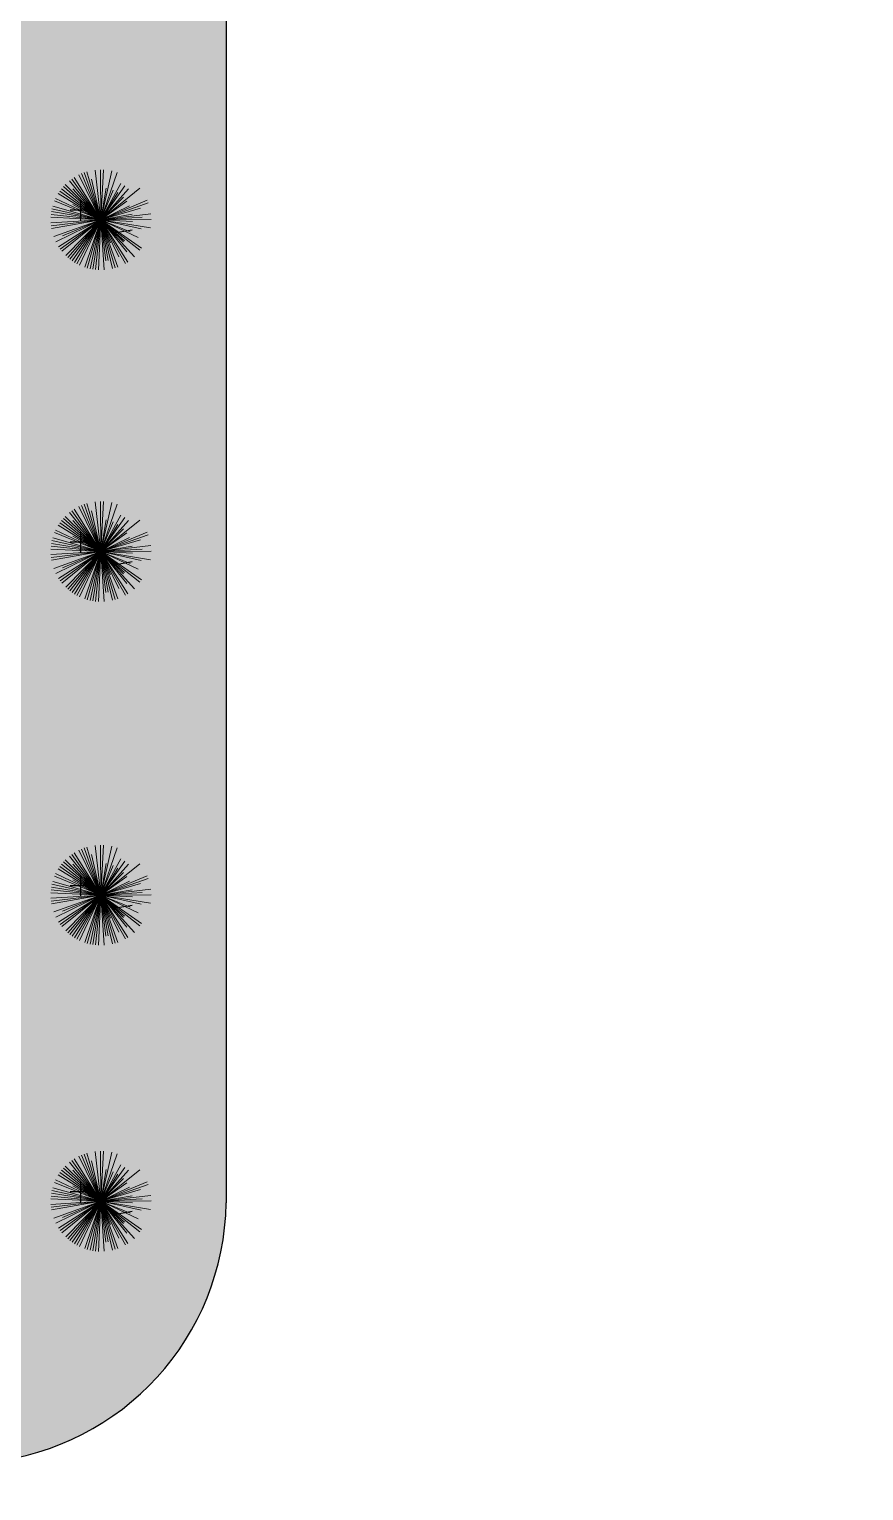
# Model space of a CAD drawing. Header units: millimetres. Extents: x -1544140 to 7445918, y -1294905 to 2019878.
# Drawn here: x 2051465 to 2052443, y 26564 to 28277 of the extents above; entities that cross this region are included whole.
import ezdxf

# ---------------------------------------------------------------- set-up
doc = ezdxf.new("R2010")
doc.units = ezdxf.units.MM
doc.header["$MEASUREMENT"] = 0
doc.layers.add('marc det', color=74, linetype='Continuous', lineweight=18)
picture_1 = doc.add_image_def('image5.png', size_in_pixel=(1482, 826))

msp = doc.modelspace()

# ---------------------------------------------------------------- hatches: boundary and pattern name
at = {"true_color": 0x8dc133, "transparency": 33554687}
h = msp.add_hatch(color=65, dxfattribs=at)
h.dxf.hatch_style = 1
h.paths.add_polyline_path([(2051695.9, 26910.2, -0.388077), (2051418.7, 26598), (2048355.9, 26598, -0.416277), (2047787.9, 27008.6), (2047787.9, 28978.7, -0.394381), (2048149.8, 29609), (2051192.1, 29609, -0.352206), (2051695.9, 29213.3)])
h.paths.add_polyline_path([(2048044, 26854.1), (2048044, 29352.9), (2051439.8, 29352.9), (2051439.8, 26854.1)], flags=16)

# ---------------------------------------------------------------- linework, layer by layer
at = {"color": 116, "true_color": 0x136734}
for p, q in [((2051525.4, 28077.2), (2051525.4, 28052.3)), ((2051537.9, 28064.8), (2051513, 28064.8)), ((2051525.4, 27688.4), (2051525.4, 27663.5)), ((2051537.9, 27675.9), (2051513, 27675.9)), ((2051537.9, 27273.2), (2051513, 27273.2)), ((2051525.4, 27285.6), (2051525.4, 27260.7)), ((2051537.9, 26914.4), (2051513, 26914.4)), ((2051525.4, 26926.9), (2051525.4, 26902))]:
    msp.add_line(p, q, dxfattribs=at)
at = {"color": 116, "lineweight": -2, "true_color": 0x136734}
for p, q in [((2051566.9, 28038.6), (2051585.7, 28042)), ((2051566.9, 27649.8), (2051585.7, 27653.1)), ((2051566.9, 27247.1), (2051585.7, 27250.4)), ((2051566.9, 26888.3), (2051585.7, 26891.6))]:
    msp.add_line(p, q, dxfattribs=at)
msp.add_lwpolyline([(2051695.9, 29213.3), (2051695.9, 26901.4)])
msp.add_arc((2051386.5, 26905.8), 309.5, 275.9777, 359.182)
at = {"layer": 'marc det', "color": 116, "true_color": 0x136734}
for p, q in [((2051549.2, 28053.7), (2051542.3, 28112)), ((2051549.2, 28053.7), (2051548.9, 28112.4)), ((2051549.2, 28053.7), (2051552.2, 28112.3)), ((2051549.2, 28053.7), (2051562, 28111)), ((2051549.2, 28053.7), (2051507.5, 28095)), ((2051549.2, 28053.7), (2051512.3, 28099.4)), ((2051549.2, 28053.7), (2051515, 28101.4)), ((2051549.2, 28053.7), (2051517.7, 28103.2)), ((2051549.2, 28053.7), (2051523.4, 28106.4)), ((2051549.2, 28053.7), (2051526.4, 28107.8)), ((2051549.2, 28053.7), (2051529.5, 28109)), ((2051549.2, 28053.7), (2051532.6, 28110)), ((2051549.2, 28053.7), (2051538.1, 28101.2)), ((2051549.2, 28053.7), (2051568.3, 28109.2)), ((2051549.2, 28053.7), (2051572.5, 28096.4)), ((2051549.2, 28053.7), (2051577.1, 28093.5)), ((2051577.1, 28093.5), (2051549.2, 28053.7)), ((2051549.2, 28053.7), (2051496.2, 28078.8)), ((2051549.2, 28053.7), (2051499.3, 28084.6)), ((2051501.1, 28087.4), (2051549.2, 28053.7)), ((2051549.2, 28053.7), (2051501.1, 28087.4)), ((2051549.2, 28053.7), (2051503.1, 28090)), ((2051549.2, 28053.7), (2051505.2, 28092.5)), ((2051549.2, 28053.7), (2051516.4, 28089.9)), ((2051549.2, 28053.7), (2051555.3, 28090.7)), ((2051549.2, 28053.7), (2051594.9, 28090.6)), ((2051549.2, 28053.7), (2051581.4, 28090.1)), ((2051549.2, 28053.7), (2051563.4, 28088.4)), ((2051549.2, 28053.7), (2051569, 28085.5)), ((2051549.2, 28053.7), (2051575.5, 28080.2)), ((2051549.2, 28053.7), (2051603.4, 28076.5)), ((2051549.2, 28053.7), (2051490.8, 28059.9)), ((2051549.2, 28053.7), (2051491.3, 28063.2)), ((2051549.2, 28053.7), (2051491.9, 28066.4)), ((2051549.2, 28053.7), (2051492.7, 28069.6)), ((2051549.2, 28053.7), (2051494.8, 28075.8)), ((2051549.2, 28053.7), (2051516.2, 28071.7)), ((2051549.2, 28053.7), (2051579.5, 28075.4)), ((2051549.2, 28053.7), (2051604.6, 28073.4)), ((2051549.2, 28053.7), (2051582.7, 28070)), ((2051549.2, 28053.7), (2051595.7, 28067.3)), ((2051549.2, 28053.7), (2051607.6, 28060.6)), ((2051549.2, 28053.7), (2051585.8, 28060.1)), ((2051549.2, 28053.7), (2051490.6, 28056.6)), ((2051549.2, 28053.7), (2051490.6, 28050)), ((2051549.2, 28053.7), (2051490.9, 28046.7)), ((2051549.2, 28053.7), (2051491.4, 28043.5)), ((2051549.2, 28053.7), (2051493.9, 28033.9)), ((2051549.2, 28053.7), (2051496.5, 28027.9)), ((2051549.2, 28053.7), (2051499.7, 28022.1)), ((2051549.2, 28053.7), (2051501.5, 28019.4)), ((2051549.2, 28053.7), (2051503.5, 28016.8)), ((2051549.2, 28053.7), (2051504.4, 28034.8)), ((2051549.2, 28053.7), (2051508, 28011.9)), ((2051549.2, 28053.7), (2051510.4, 28009.6)), ((2051549.2, 28053.7), (2051512.9, 28007.5)), ((2051515.5, 28005.6), (2051549.2, 28053.7)), ((2051549.2, 28053.7), (2051518.3, 28003.8)), ((2051549.2, 28053.7), (2051521.1, 28002.1)), ((2051549.2, 28053.7), (2051524.1, 28000.6)), ((2051549.2, 28053.7), (2051530.2, 27998.1)), ((2051549.2, 28053.7), (2051533.3, 27997.1)), ((2051549.2, 28053.7), (2051536.5, 27996.3)), ((2051549.2, 28053.7), (2051539.8, 27995.7)), ((2051549.2, 28053.7), (2051543, 27995.3)), ((2051549.2, 28053.7), (2051546.3, 27995)), ((2051548.6, 28054.2), (2051596.7, 28020.5)), ((2051548.6, 28054.2), (2051594.8, 28017.9)), ((2051596.7, 28020.5), (2051548.6, 28054.2)), ((2051549.2, 28053.7), (2051597.5, 28056.7)), ((2051549.2, 28053.7), (2051608, 28054)), ((2051549.2, 28053.7), (2051554.9, 28005.7)), ((2051549.2, 28053.7), (2051552.9, 27995)), ((2051549.2, 28053.7), (2051557.6, 28006.1)), ((2051549.2, 28053.7), (2051569, 27998.3)), ((2051549.2, 28053.7), (2051565.8, 27997.3)), ((2051549.2, 28053.7), (2051562.7, 27996.5)), ((2051549.2, 28053.7), (2051578, 28002.4)), ((2051549.2, 28053.7), (2051570.4, 28010.3)), ((2051549.2, 28053.7), (2051580.8, 28004.1)), ((2051549.2, 28053.7), (2051586.3, 28051.8)), ((2051549.2, 28053.7), (2051607.2, 28044.2)), ((2051549.2, 28053.7), (2051596.4, 28043.2)), ((2051549.2, 28053.7), (2051583.5, 28039.7)), ((2051549.2, 28053.7), (2051560.6, 28026.6)), ((2051549.2, 28053.7), (2051575.6, 28027.7)), ((2051549.2, 28053.7), (2051577, 28029.2)), ((2051549.2, 28053.7), (2051592.8, 28033)), ((2051549.2, 28053.7), (2051579.5, 28016.2)), ((2051549.2, 28053.7), (2051588.6, 28010.1)), ((2051549.2, 27664.8), (2051523.4, 27717.6)), ((2051549.2, 27664.8), (2051526.4, 27719)), ((2051549.2, 27664.8), (2051529.5, 27720.2)), ((2051549.2, 27664.8), (2051532.6, 27721.2)), ((2051549.2, 27664.8), (2051542.3, 27723.2)), ((2051549.2, 27664.8), (2051548.9, 27723.6)), ((2051549.2, 27664.8), (2051552.2, 27723.5)), ((2051549.2, 27664.8), (2051562, 27722.2)), ((2051549.2, 27664.8), (2051568.3, 27720.4)), ((2051549.2, 27664.8), (2051503.1, 27701.2)), ((2051549.2, 27664.8), (2051505.2, 27703.7)), ((2051549.2, 27664.8), (2051507.5, 27706.1)), ((2051549.2, 27664.8), (2051512.3, 27710.5)), ((2051549.2, 27664.8), (2051515, 27712.5)), ((2051549.2, 27664.8), (2051516.4, 27701.1)), ((2051549.2, 27664.8), (2051517.7, 27714.4)), ((2051549.2, 27664.8), (2051538.1, 27712.4)), ((2051549.2, 27664.8), (2051572.5, 27707.6)), ((2051549.2, 27664.8), (2051577.1, 27704.7)), ((2051577.1, 27704.7), (2051549.2, 27664.8)), ((2051549.2, 27664.8), (2051555.3, 27701.9)), ((2051549.2, 27664.8), (2051594.9, 27701.7)), ((2051549.2, 27664.8), (2051581.4, 27701.3)), ((2051549.2, 27664.8), (2051563.4, 27699.5)), ((2051549.2, 27664.8), (2051494.8, 27687)), ((2051549.2, 27664.8), (2051496.2, 27690)), ((2051549.2, 27664.8), (2051499.3, 27695.8)), ((2051501.1, 27698.5), (2051549.2, 27664.8)), ((2051549.2, 27664.8), (2051501.1, 27698.5)), ((2051549.2, 27664.8), (2051516.2, 27682.9)), ((2051549.2, 27664.8), (2051569, 27696.6)), ((2051549.2, 27664.8), (2051575.5, 27691.4)), ((2051549.2, 27664.8), (2051603.4, 27687.6)), ((2051549.2, 27664.8), (2051579.5, 27686.6)), ((2051549.2, 27664.8), (2051604.6, 27684.6)), ((2051549.2, 27664.8), (2051490.6, 27667.8)), ((2051549.2, 27664.8), (2051490.8, 27671.1)), ((2051549.2, 27664.8), (2051491.3, 27674.3)), ((2051549.2, 27664.8), (2051491.9, 27677.6)), ((2051549.2, 27664.8), (2051492.7, 27680.8)), ((2051548.6, 27665.4), (2051596.7, 27631.7)), ((2051548.6, 27665.4), (2051594.8, 27629.1)), ((2051596.7, 27631.7), (2051548.6, 27665.4)), ((2051549.2, 27664.8), (2051582.7, 27681.2)), ((2051549.2, 27664.8), (2051595.7, 27678.5)), ((2051549.2, 27664.8), (2051607.6, 27671.8)), ((2051549.2, 27664.8), (2051585.8, 27671.3)), ((2051549.2, 27664.8), (2051597.5, 27667.8)), ((2051549.2, 27664.8), (2051608, 27665.2)), ((2051549.2, 27664.8), (2051490.6, 27661.2)), ((2051549.2, 27664.8), (2051490.9, 27657.9)), ((2051549.2, 27664.8), (2051491.4, 27654.7)), ((2051549.2, 27664.8), (2051493.9, 27645.1)), ((2051549.2, 27664.8), (2051496.5, 27639)), ((2051549.2, 27664.8), (2051499.7, 27633.3)), ((2051549.2, 27664.8), (2051501.5, 27630.6)), ((2051549.2, 27664.8), (2051503.5, 27627.9)), ((2051549.2, 27664.8), (2051504.4, 27645.9)), ((2051549.2, 27664.8), (2051508, 27623.1)), ((2051549.2, 27664.8), (2051510.4, 27620.8)), ((2051549.2, 27664.8), (2051512.9, 27618.7)), ((2051515.5, 27616.7), (2051549.2, 27664.8)), ((2051549.2, 27664.8), (2051518.3, 27614.9)), ((2051549.2, 27664.8), (2051521.1, 27613.3)), ((2051549.2, 27664.8), (2051524.1, 27611.8)), ((2051549.2, 27664.8), (2051530.2, 27609.3)), ((2051549.2, 27664.8), (2051533.3, 27608.3)), ((2051549.2, 27664.8), (2051536.5, 27607.5)), ((2051549.2, 27664.8), (2051539.8, 27606.9)), ((2051549.2, 27664.8), (2051543, 27606.4)), ((2051549.2, 27664.8), (2051546.3, 27606.2)), ((2051549.2, 27664.8), (2051554.9, 27616.9)), ((2051549.2, 27664.8), (2051552.9, 27606.2)), ((2051549.2, 27664.8), (2051557.6, 27617.3)), ((2051549.2, 27664.8), (2051569, 27609.5)), ((2051549.2, 27664.8), (2051565.8, 27608.5)), ((2051549.2, 27664.8), (2051562.7, 27607.7)), ((2051549.2, 27664.8), (2051578, 27613.6)), ((2051549.2, 27664.8), (2051570.4, 27621.5)), ((2051549.2, 27664.8), (2051580.8, 27615.3)), ((2051549.2, 27664.8), (2051586.3, 27663)), ((2051549.2, 27664.8), (2051607.2, 27655.3)), ((2051549.2, 27664.8), (2051596.4, 27654.4)), ((2051549.2, 27664.8), (2051583.5, 27650.9)), ((2051549.2, 27664.8), (2051560.6, 27637.8)), ((2051549.2, 27664.8), (2051575.6, 27638.8)), ((2051549.2, 27664.8), (2051577, 27640.4)), ((2051549.2, 27664.8), (2051592.8, 27644.2)), ((2051549.2, 27664.8), (2051579.5, 27627.3)), ((2051549.2, 27664.8), (2051588.6, 27621.3)), ((2051549.2, 27262.1), (2051512.3, 27307.8)), ((2051549.2, 27262.1), (2051515, 27309.8)), ((2051549.2, 27262.1), (2051517.7, 27311.6)), ((2051549.2, 27262.1), (2051523.4, 27314.9)), ((2051549.2, 27262.1), (2051526.4, 27316.2)), ((2051549.2, 27262.1), (2051529.5, 27317.4)), ((2051549.2, 27262.1), (2051532.6, 27318.4)), ((2051549.2, 27262.1), (2051538.1, 27309.7)), ((2051549.2, 27262.1), (2051542.3, 27320.4)), ((2051549.2, 27262.1), (2051548.9, 27320.8)), ((2051549.2, 27262.1), (2051552.2, 27320.8)), ((2051549.2, 27262.1), (2051562, 27319.4)), ((2051549.2, 27262.1), (2051568.3, 27317.6)), ((2051549.2, 27262.1), (2051499.3, 27293)), ((2051501.1, 27295.8), (2051549.2, 27262.1)), ((2051549.2, 27262.1), (2051501.1, 27295.8)), ((2051549.2, 27262.1), (2051503.1, 27298.4)), ((2051549.2, 27262.1), (2051505.2, 27301)), ((2051549.2, 27262.1), (2051507.5, 27303.4)), ((2051549.2, 27262.1), (2051516.4, 27298.4)), ((2051549.2, 27262.1), (2051572.5, 27304.8)), ((2051549.2, 27262.1), (2051577.1, 27301.9)), ((2051577.1, 27301.9), (2051549.2, 27262.1)), ((2051549.2, 27262.1), (2051555.3, 27299.1)), ((2051549.2, 27262.1), (2051594.9, 27299)), ((2051549.2, 27262.1), (2051581.4, 27298.5)), ((2051549.2, 27262.1), (2051563.4, 27296.8)), ((2051549.2, 27262.1), (2051569, 27293.9)), ((2051549.2, 27262.1), (2051575.5, 27288.7)), ((2051549.2, 27262.1), (2051491.3, 27271.6)), ((2051549.2, 27262.1), (2051491.9, 27274.8)), ((2051549.2, 27262.1), (2051492.7, 27278)), ((2051549.2, 27262.1), (2051494.8, 27284.2)), ((2051549.2, 27262.1), (2051496.2, 27287.3)), ((2051549.2, 27262.1), (2051516.2, 27280.1)), ((2051549.2, 27262.1), (2051603.4, 27284.9)), ((2051549.2, 27262.1), (2051579.5, 27283.8)), ((2051549.2, 27262.1), (2051604.6, 27281.8)), ((2051549.2, 27262.1), (2051582.7, 27278.4)), ((2051549.2, 27262.1), (2051595.7, 27275.8)), ((2051549.2, 27262.1), (2051490.6, 27265)), ((2051549.2, 27262.1), (2051490.6, 27258.4)), ((2051549.2, 27262.1), (2051490.8, 27268.3)), ((2051549.2, 27262.1), (2051490.9, 27255.2)), ((2051549.2, 27262.1), (2051491.4, 27251.9)), ((2051549.2, 27262.1), (2051493.9, 27242.4)), ((2051549.2, 27262.1), (2051496.5, 27236.3)), ((2051549.2, 27262.1), (2051499.7, 27230.5)), ((2051549.2, 27262.1), (2051501.5, 27227.8)), ((2051549.2, 27262.1), (2051503.5, 27225.2)), ((2051549.2, 27262.1), (2051504.4, 27243.2)), ((2051549.2, 27262.1), (2051508, 27220.3)), ((2051549.2, 27262.1), (2051510.4, 27218.1)), ((2051549.2, 27262.1), (2051512.9, 27216)), ((2051515.5, 27214), (2051549.2, 27262.1)), ((2051549.2, 27262.1), (2051518.3, 27212.2)), ((2051549.2, 27262.1), (2051521.1, 27210.5)), ((2051549.2, 27262.1), (2051524.1, 27209)), ((2051549.2, 27262.1), (2051530.2, 27206.5)), ((2051549.2, 27262.1), (2051533.3, 27205.6)), ((2051549.2, 27262.1), (2051536.5, 27204.7)), ((2051549.2, 27262.1), (2051539.8, 27204.1)), ((2051549.2, 27262.1), (2051543, 27203.7)), ((2051549.2, 27262.1), (2051546.3, 27203.4)), ((2051548.6, 27262.6), (2051596.7, 27228.9)), ((2051548.6, 27262.6), (2051594.8, 27226.3)), ((2051596.7, 27228.9), (2051548.6, 27262.6)), ((2051549.2, 27262.1), (2051607.6, 27269)), ((2051549.2, 27262.1), (2051585.8, 27268.5)), ((2051549.2, 27262.1), (2051597.5, 27265.1)), ((2051549.2, 27262.1), (2051608, 27262.4)), ((2051549.2, 27262.1), (2051554.9, 27214.2)), ((2051549.2, 27262.1), (2051552.9, 27203.5)), ((2051549.2, 27262.1), (2051557.6, 27214.6)), ((2051549.2, 27262.1), (2051569, 27206.8)), ((2051549.2, 27262.1), (2051565.8, 27205.7)), ((2051549.2, 27262.1), (2051562.7, 27204.9)), ((2051549.2, 27262.1), (2051578, 27210.9)), ((2051549.2, 27262.1), (2051570.4, 27218.8)), ((2051549.2, 27262.1), (2051580.8, 27212.5)), ((2051549.2, 27262.1), (2051586.3, 27260.2)), ((2051549.2, 27262.1), (2051607.2, 27252.6)), ((2051549.2, 27262.1), (2051596.4, 27251.6)), ((2051549.2, 27262.1), (2051583.5, 27248.1)), ((2051549.2, 27262.1), (2051560.6, 27235)), ((2051549.2, 27262.1), (2051575.6, 27236.1)), ((2051549.2, 27262.1), (2051577, 27237.6)), ((2051549.2, 27262.1), (2051592.8, 27241.4)), ((2051549.2, 27262.1), (2051579.5, 27224.6)), ((2051549.2, 27262.1), (2051588.6, 27218.5)), ((2051549.2, 26903.3), (2051512.3, 26949)), ((2051549.2, 26903.3), (2051515, 26951)), ((2051549.2, 26903.3), (2051517.7, 26952.9)), ((2051549.2, 26903.3), (2051523.4, 26956.1)), ((2051549.2, 26903.3), (2051526.4, 26957.4)), ((2051549.2, 26903.3), (2051529.5, 26958.6)), ((2051549.2, 26903.3), (2051532.6, 26959.7)), ((2051549.2, 26903.3), (2051538.1, 26950.9)), ((2051549.2, 26903.3), (2051542.3, 26961.6)), ((2051549.2, 26903.3), (2051548.9, 26962)), ((2051549.2, 26903.3), (2051552.2, 26962)), ((2051549.2, 26903.3), (2051562, 26960.7)), ((2051549.2, 26903.3), (2051568.3, 26958.9)), ((2051549.2, 26903.3), (2051572.5, 26946)), ((2051549.2, 26903.3), (2051496.2, 26928.5)), ((2051549.2, 26903.3), (2051499.3, 26934.3)), ((2051501.1, 26937), (2051549.2, 26903.3)), ((2051549.2, 26903.3), (2051501.1, 26937)), ((2051549.2, 26903.3), (2051503.1, 26939.7)), ((2051549.2, 26903.3), (2051505.2, 26942.2)), ((2051549.2, 26903.3), (2051507.5, 26944.6)), ((2051549.2, 26903.3), (2051516.4, 26939.6)), ((2051549.2, 26903.3), (2051577.1, 26943.1)), ((2051577.1, 26943.1), (2051549.2, 26903.3)), ((2051549.2, 26903.3), (2051555.3, 26940.4)), ((2051549.2, 26903.3), (2051594.9, 26940.2)), ((2051549.2, 26903.3), (2051581.4, 26939.7)), ((2051549.2, 26903.3), (2051563.4, 26938)), ((2051549.2, 26903.3), (2051569, 26935.1)), ((2051549.2, 26903.3), (2051575.5, 26929.9)), ((2051549.2, 26903.3), (2051491.3, 26912.8)), ((2051549.2, 26903.3), (2051491.9, 26916)), ((2051549.2, 26903.3), (2051492.7, 26919.2)), ((2051549.2, 26903.3), (2051494.8, 26925.5)), ((2051549.2, 26903.3), (2051516.2, 26921.3)), ((2051549.2, 26903.3), (2051603.4, 26926.1)), ((2051549.2, 26903.3), (2051579.5, 26925.1)), ((2051549.2, 26903.3), (2051604.6, 26923)), ((2051549.2, 26903.3), (2051582.7, 26919.7)), ((2051549.2, 26903.3), (2051595.7, 26917)), ((2051549.2, 26903.3), (2051490.6, 26906.3)), ((2051549.2, 26903.3), (2051490.6, 26899.7)), ((2051549.2, 26903.3), (2051490.8, 26909.5)), ((2051549.2, 26903.3), (2051490.9, 26896.4)), ((2051549.2, 26903.3), (2051491.4, 26893.1)), ((2051549.2, 26903.3), (2051493.9, 26883.6)), ((2051549.2, 26903.3), (2051496.5, 26877.5)), ((2051549.2, 26903.3), (2051499.7, 26871.8)), ((2051549.2, 26903.3), (2051501.5, 26869)), ((2051549.2, 26903.3), (2051503.5, 26866.4)), ((2051549.2, 26903.3), (2051504.4, 26884.4)), ((2051549.2, 26903.3), (2051508, 26861.5)), ((2051549.2, 26903.3), (2051510.4, 26859.3)), ((2051549.2, 26903.3), (2051512.9, 26857.2)), ((2051515.5, 26855.2), (2051549.2, 26903.3)), ((2051549.2, 26903.3), (2051518.3, 26853.4)), ((2051549.2, 26903.3), (2051521.1, 26851.7)), ((2051549.2, 26903.3), (2051524.1, 26850.2)), ((2051549.2, 26903.3), (2051530.2, 26847.8)), ((2051549.2, 26903.3), (2051533.3, 26846.8)), ((2051549.2, 26903.3), (2051536.5, 26846)), ((2051549.2, 26903.3), (2051539.8, 26845.3)), ((2051549.2, 26903.3), (2051543, 26844.9)), ((2051549.2, 26903.3), (2051546.3, 26844.6)), ((2051548.6, 26903.9), (2051596.7, 26870.2)), ((2051548.6, 26903.9), (2051594.8, 26867.5)), ((2051596.7, 26870.2), (2051548.6, 26903.9)), ((2051549.2, 26903.3), (2051607.6, 26910.2)), ((2051549.2, 26903.3), (2051585.8, 26909.8)), ((2051549.2, 26903.3), (2051597.5, 26906.3)), ((2051549.2, 26903.3), (2051608, 26903.7)), ((2051549.2, 26903.3), (2051554.9, 26855.4)), ((2051549.2, 26903.3), (2051552.9, 26844.7)), ((2051549.2, 26903.3), (2051557.6, 26855.8)), ((2051549.2, 26903.3), (2051569, 26848)), ((2051549.2, 26903.3), (2051565.8, 26847)), ((2051549.2, 26903.3), (2051562.7, 26846.1)), ((2051549.2, 26903.3), (2051578, 26852.1)), ((2051549.2, 26903.3), (2051570.4, 26860)), ((2051549.2, 26903.3), (2051580.8, 26853.8)), ((2051549.2, 26903.3), (2051586.3, 26901.5)), ((2051549.2, 26903.3), (2051607.2, 26893.8)), ((2051549.2, 26903.3), (2051596.4, 26892.8)), ((2051549.2, 26903.3), (2051583.5, 26889.3)), ((2051549.2, 26903.3), (2051560.6, 26876.2)), ((2051549.2, 26903.3), (2051575.6, 26877.3)), ((2051549.2, 26903.3), (2051577, 26878.8)), ((2051549.2, 26903.3), (2051592.8, 26882.6)), ((2051549.2, 26903.3), (2051579.5, 26865.8)), ((2051549.2, 26903.3), (2051588.6, 26859.7))]:
    msp.add_line(p, q, dxfattribs=at)

# ---------------------------------------------------------------- pictures from other files: only their frames are drawn
image = msp.add_image(picture_1, insert=(2023694, -11872.3), size_in_units=(114264.1, 63685.7))
image.dxf.flags = 7

doc.saveas('drawing.dxf')
